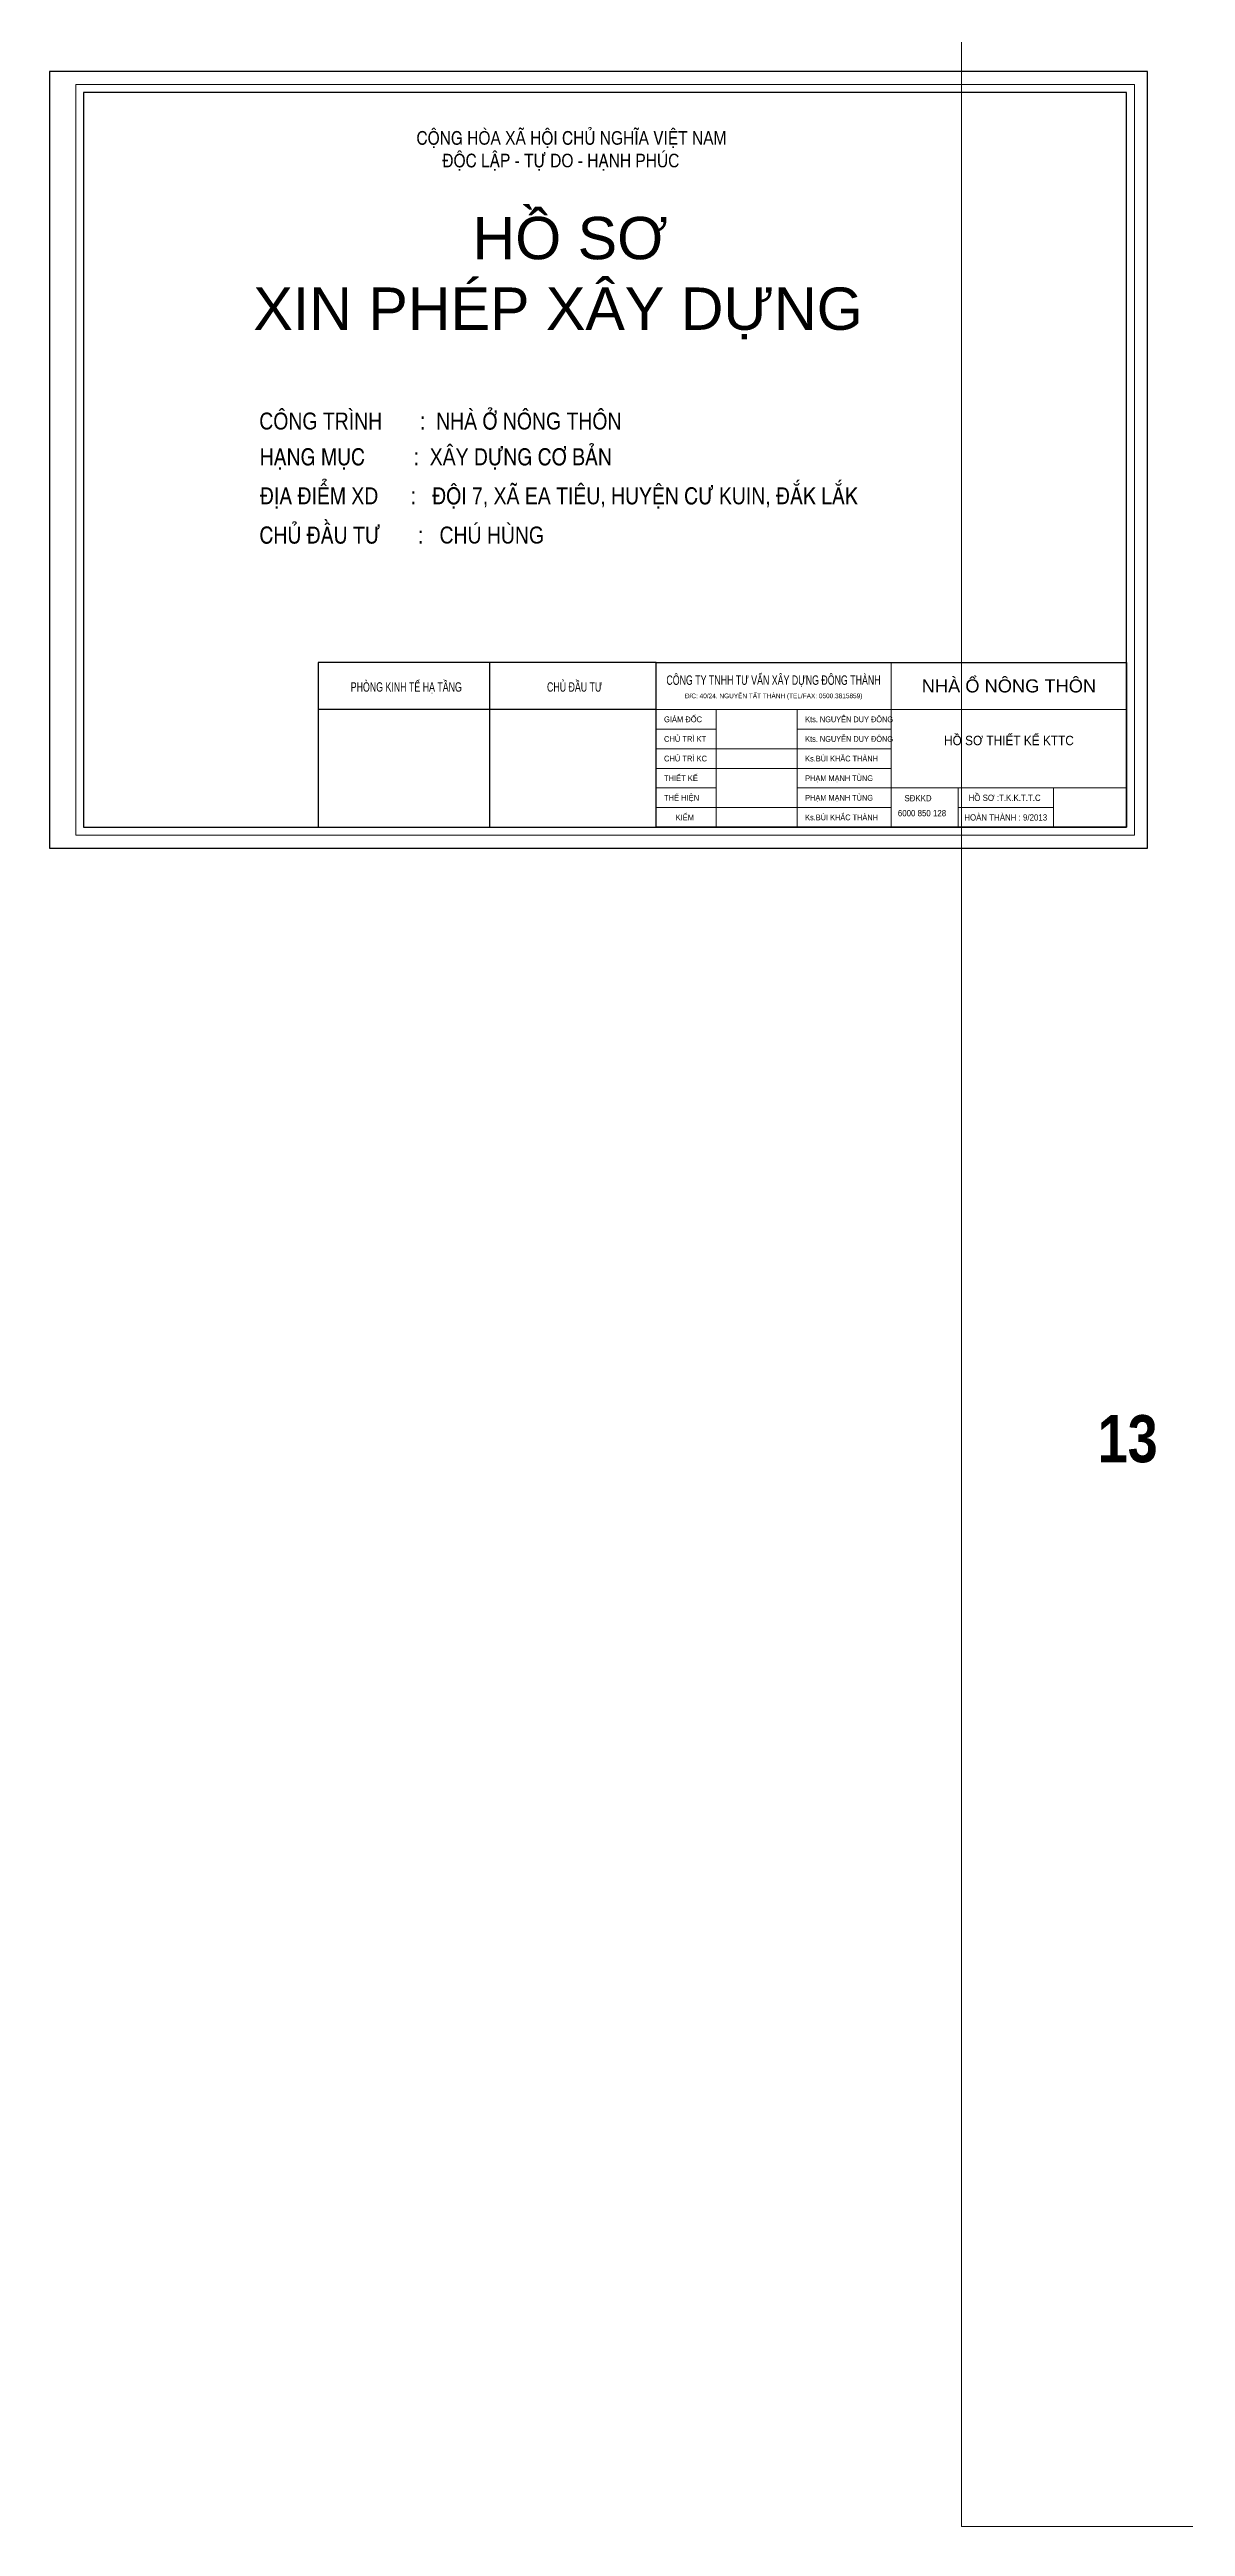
# Model space of a CAD drawing. Header units: millimetres. Extents: x 615730 to 2792744, y 139412 to 597571.
# Drawn here: x 615730 to 659184, y 210225 to 304955 of the extents above; entities that cross this region are included whole.
import ezdxf
from ezdxf.enums import TextEntityAlignment as Align

# ---------------------------------------------------------------- set-up
doc = ezdxf.new("R2010")
doc.units = ezdxf.units.MM
doc.header["$MEASUREMENT"] = 0
doc.layers.get('0').update_dxf_attribs({"lineweight": 5})
for name, color, linetype, lineweight in [('0.10_Thay', 5, 'Continuous', 20), ('3-030', 4, 'Continuous', 30), ('5-020', 5, 'Continuous', 15), ('6-040', 2, 'Continuous', 20), ('KT', 148, 'Continuous', 18)]:
    doc.layers.add(name, color=color, linetype=linetype, lineweight=lineweight)
doc.layers.add('CUADI', color=40, linetype='Continuous')
doc.layers.add('TEXT', color=2, linetype='Continuous')
doc.layers.add('KhongThay', color=9, linetype='Continuous', plot=False)
doc.styles.add('AVO', font='', dxfattribs={"height": 200})
doc.styles.add('KhungTen', font='', dxfattribs={"width": 0.9})
doc.styles.get("Standard").update_dxf_attribs({"font": ''})
doc.styles.add('VNI-HELVE', font='')
doc.styles.get('AVO').set_extended_font_data('VNI-Helve-Condense')
doc.styles.get('KhungTen').set_extended_font_data('VNI-Helve')
doc.styles.get('Standard').set_extended_font_data('VNI-Avo')
doc.styles.get('VNI-HELVE').set_extended_font_data('VNI-Helve')

# ---------------------------------------------------------------- blocks, each defined once
blk = doc.blocks.new('KT')
at = {"layer": '3-030'}
blk.add_lwpolyline([(-180, 63), (0, 63), (0, 0), (-180, 0)], close=True, dxfattribs=at)
at = {"layer": '5-020'}
for p, q in [((-90, 63), (-90, 0)), ((0, 45), (-180, 45)), ((-157, 45), (-157, 0)), ((-126, 45), (-126, 0)), ((-157, 37.5), (-180, 37.5)), ((-90, 30), (-180, 30)), ((-90, 37.5), (-126, 37.5)), ((-90, 22.5), (-180, 22.5)), ((-157, 15), (-180, 15)), ((0, 15), (-126, 15)), ((-64.44, 15), (-64.44, 0)), ((-28, 15), (-28, 0)), ((-90, 7.5), (-180, 7.5)), ((-28, 7.5), (-64.44, 7.5))]:
    blk.add_line(p, q, dxfattribs=at)
at = {"layer": '5-020', "color": 1, "style": 'KhungTen', "width": 0.67}
blk.add_text('COÂNG TY TNHH TÖ VAÁN XAÂY DÖÏNG ÑOÂNG THAØNH', height=3.6, dxfattribs=at).set_placement((-135.06, 56.25), align=Align.MIDDLE_CENTER)
at = {"layer": '5-020', "color": 4, "style": 'KhungTen', "width": 0.9}
for s, p in [('GIAÙM ÑOÁC', (-176.94, 41.25)), ('CHUÛ TRÌ KT ', (-176.94, 33.75)), ('THIEÁT KEÁ ', (-176.94, 18.75)), ('CHUÛ TRÌ KC ', (-176.94, 26.25)), ('THEÅ HIEÄN ', (-176.94, 11.25)), ('KIEÅM ', (-172.49, 3.75))]:
    blk.add_text(s, height=2.2, dxfattribs=at).set_placement(p, align=Align.MIDDLE_LEFT)
at = {"layer": '5-020', "color": 3, "style": 'KhungTen', "width": 0.8}
for s, p in [('Kts. NGUYEÃN DUY ÑOÂNG', (-122.94, 41.25)), ('Kts. NGUYEÃN DUY ÑOÂNG', (-122.94, 33.75)), ('Ks.BUØI KHAÉC THAØNH ', (-122.94, 26.25)), ('PHAÏM MAÏNH TUØNG', (-122.94, 18.75)), ('PHAÏM MAÏNH TUØNG', (-122.94, 11.25)), ('Ks.BUØI KHAÉC THAØNH ', (-122.94, 3.75))]:
    blk.add_text(s, height=2.2, dxfattribs=at).set_placement(p, align=Align.MIDDLE_LEFT)
at = {"layer": '5-020', "style": 'VNI-HELVE', "width": 0.9}
for s, p in [('SÑKKD', (-84.97, 9.89)), ('6000 850 128', (-87.48, 4.18))]:
    blk.add_text(s, height=2.4, dxfattribs=at).set_placement(p)
for s, p in [('HOÀ SÔ :T.K.K.T.T.C ', (-46.22, 11.25)), ('HOAØN THAØNH : 9/2013', (-46.22, 3.75))]:
    blk.add_text(s, height=2.4, dxfattribs=at).set_placement(p, align=Align.MIDDLE_CENTER)
at = {"layer": '6-040', "insert": (-45, 54), "char_height": 5, "attachment_point": 5, "style": 'KhungTen'}
blk.add_mtext('{\\W1;NHAØ OÅ NOÂNG THOÂN}', dxfattribs=at)
at = {"layer": 'CUADI', "style": 'VNI-HELVE', "width": 0.9}
blk.add_text('Ñ/C: 40/24. NGUYEÃN TAÁT THAØNH (TEL/FAX: 0500.3815859)', height=1.8, dxfattribs=at).set_placement((-135, 50.22), align=Align.MIDDLE_CENTER)

msp = doc.modelspace()

# ---------------------------------------------------------------- linework, layer by layer
msp.add_lwpolyline([(616729.9, 303613.9), (616729.9, 274913.9), (657229.9, 274913.9), (657229.9, 303613.9)], close=True)
at = {"layer": '3-030'}
for p, q in [((632557.4, 281513.9), (632557.4, 275213.9)), ((638929.9, 279713.9), (626008.1, 279713.9))]:
    msp.add_line(p, q, dxfattribs=at)
for points in [[(617029.9, 303313.9), (617029.9, 275213.9), (656929.9, 275213.9), (656929.9, 303313.9)], [(638929.9, 281513.9), (626008.1, 281513.9), (626008.1, 275213.9), (638929.9, 275213.9)]]:
    msp.add_lwpolyline(points, close=True, dxfattribs=at)
at = {"layer": 'KhongThay'}
msp.add_lwpolyline([(615729.9, 304113.9), (615729.9, 274413.9), (657729.9, 274413.9), (657729.9, 304113.9)], close=True, dxfattribs=at)
at = {"layer": 'KT', "ltscale": 10}
msp.add_lwpolyline([(650620.1, 325466.5), (894210.7, 325466.5), (894210.7, 210225.3), (650620.1, 210225.3)], close=True, dxfattribs=at)

# ---------------------------------------------------------------- block references
at = {"layer": '3-030', "xscale": 100, "yscale": 100, "zscale": 100}
msp.add_blockref('KT', (656929.9, 275213.9), dxfattribs=at)

# ---------------------------------------------------------------- texts
at = {"layer": '0.10_Thay', "insert": (655827.4, 250899.2), "char_height": 1800, "width": 79177.8, "attachment_point": 7}
msp.add_mtext('{\\fVNI-Helve-Condense|b1|i0|c0|p2;13}', dxfattribs=at)
at = {"layer": '5-020', "color": 1, "style": 'KhungTen', "width": 0.67}
for s, p in [('PHOØNG KINH TEÁ HAÏ TAÀNG', (629377.3, 280577.1)), ('CHUÛ ÑAÀU TÖ', (635821.3, 280577.1))]:
    msp.add_text(s, height=360, dxfattribs=at).set_placement(p, align=Align.MIDDLE_CENTER)
at = {"layer": '6-040', "color": 6, "insert": (652429.9, 278710.6), "char_height": 360, "attachment_point": 2, "style": 'KhungTen'}
msp.add_mtext('HOÀ SÔ THIEÁT KEÁ KTTC', dxfattribs=at)
at = {"layer": 'TEXT', "ltscale": 0.3, "insert": (629766.7, 301834), "char_height": 518.4, "width": 44640.393, "attachment_point": 1, "style": 'AVO'}
msp.add_mtext('{\\C0;COÄNG HOØA XAÕ HOÄI CHUÛ NGHÓA VIEÄT NAM \\P      ÑOÄC LAÄP - TÖÏ DO - HAÏNH PHUÙC}', dxfattribs=at)
at = {"layer": 'TEXT', "ltscale": 0.3, "insert": (621012.7, 298555.4), "char_height": 2160, "width": 65089.054, "attachment_point": 1}
msp.add_mtext('{\\fVNI-Helve|b0|i0|c0|p2;             \\H0.75x;HOÀ SÔ \\P    XIN PHEÙP XAÂY DÖÏNG}', dxfattribs=at)
at = {"layer": 'TEXT', "linetype": 'Continuous', "char_height": 648, "attachment_point": 1, "style": 'AVO'}
for s, insert, width in [('{\\C7;COÂNG TRÌNH       :  \\C0;NHAØ ÔÛ NOÂNG THOÂN}', (623753.7, 291071.7), 33175.431), ('{\\C0;HAÏNG MUÏC         :  XAÂY DÖÏNG CÔ BAÛN}                 ', (623770.5, 289703.5), 33175.431), ('{\\C7;ÑÒA ÑIEÅM XD      :   ÑOÄI 7, XAÕ EA TIEÂU, HUYEÄN CÖ KUIN, ÑAÉK LAÉK}', (623779.7, 288210.9), 37681.909), ('{\\C7;CHUÛ ÑAÀU TÖ       :   CHUÙ HUØNG}', (623761.5, 286710.9), 37681.909)]:
    msp.add_mtext(s, dxfattribs=dict(at, insert=insert, width=width))

doc.saveas('drawing.dxf')
